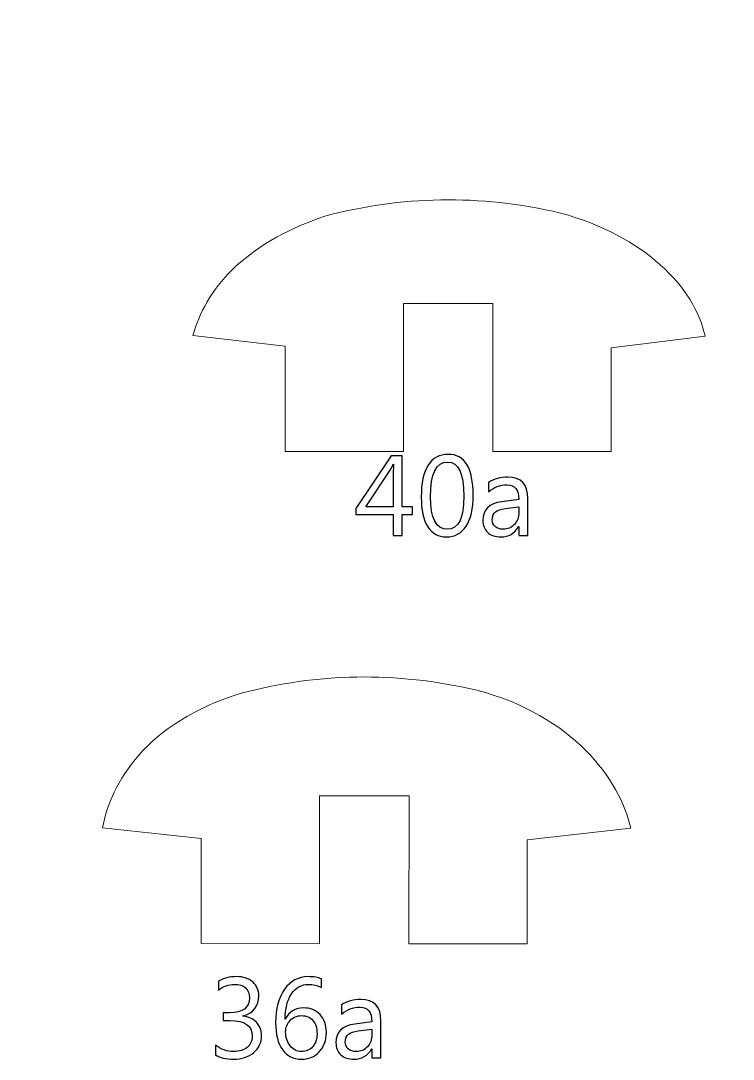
# Model space of a CAD drawing. Header units: centimetres. Extents: x -196 to 200, y -267 to 229.
# Drawn here: x -140.63 to -113.95, y -170.65 to -131.79 of the extents above; entities that cross this region are included whole.
import ezdxf

# ---------------------------------------------------------------- set-up
doc = ezdxf.new("R2010")
doc.units = ezdxf.units.CM
doc.header["$MEASUREMENT"] = 0
doc.layers.add('Camada 1', color=7, linetype='Continuous')
doc.layers.add('Camada 2', color=20, linetype='Continuous')

msp = doc.modelspace()

# ---------------------------------------------------------------- linework, layer by layer
at = {"layer": 'Camada 1', "lineweight": 9}
for points, knots in [([(-68.218, -114.753), (-68.036, -115.629), (-67.776, -116.21), (-67.311, -117.362), (-67.311, -117.362), (-66.279, -120.373), (-65.689, -122.109), (-68.885, -123.287), (-68.885, -123.287), (-70.527, -123.765), (-71.909, -124.285), (-73.077, -124.842), (-73.077, -124.842), (-78.912, -127.253), (-79.191, -135.944), (-76.955, -141.787), (-76.955, -141.787), (-75.349, -144.401), (-77.637, -147.556), (-79.822, -146.824), (-79.822, -146.824), (-79.822, -146.824), (-101.683, -139.597), (-101.683, -139.597), (-101.683, -139.597), (-101.054, -137.227), (-100.411, -134.932), (-99.566, -132.563), (-99.566, -132.563), (-99.566, -132.563), (-94.082, -134.805), (-94.082, -134.805), (-94.082, -134.805), (-94.082, -134.805), (-92.998, -131.716), (-92.998, -131.716), (-92.998, -131.716), (-92.998, -131.716), (-98.457, -129.359), (-98.457, -129.359), (-98.457, -129.359), (-97.271, -126.793), (-96.255, -124.352), (-94.942, -121.914), (-94.942, -121.914), (-94.942, -121.914), (-89.301, -125.028), (-89.301, -125.028), (-89.301, -125.028), (-89.301, -125.028), (-87.612, -122.23), (-87.612, -122.23), (-87.612, -122.23), (-87.612, -122.23), (-93.217, -118.999), (-93.217, -118.999), (-93.217, -118.999), (-91.931, -116.824), (-90.713, -114.97), (-89.356, -112.996), (-89.356, -112.996), (-89.356, -112.996), (-84.156, -116.428), (-84.156, -116.428), (-84.156, -116.428), (-84.156, -116.428), (-82.379, -113.729), (-82.379, -113.729), (-82.379, -113.729), (-82.379, -113.729), (-87.262, -110.417), (-87.262, -110.417), (-87.262, -110.417), (-85.811, -108.4), (-84.464, -106.243), (-83.128, -104.18), (-83.128, -104.18), (-83.128, -104.18), (-77.798, -107.449), (-77.798, -107.449), (-77.798, -107.449), (-77.798, -107.449), (-76.354, -104.612), (-76.354, -104.612), (-76.354, -104.612), (-76.354, -104.612), (-81.619, -101.161), (-81.619, -101.161), (-81.619, -101.161), (-76.541, -91.17), (-83.467, -83.579), (-91.142, -81.951), (-91.142, -81.951), (-107.536, -78.655), (-121.635, -80.137), (-136.722, -88.326), (-136.722, -88.326), (-146.967, -93.622), (-157.072, -99.95), (-167.096, -106.317), (-167.096, -106.317), (-173.242, -109.643), (-177.478, -112.906), (-184.502, -115.303), (-184.502, -115.303), (-186.684, -115.974), (-187.922, -116.372), (-188.742, -115.941), (-188.742, -115.941), (-192.008, -110.664), (-193.985, -102.874), (-193.571, -85.354), (-193.571, -85.354), (-192.463, -70.27), (-191.343, -62.838), (-188.007, -57.592), (-188.007, -57.592), (-182.757, -54.636), (-165.633, -55.177), (-142.88, -57.427), (-142.88, -57.427), (-126.995, -58.604), (-110.38, -61.655), (-92.843, -61.369), (-92.843, -61.369), (-84.929, -61.114), (-78.916, -50.892), (-71.183, -39.21), (-71.183, -39.21), (-66.989, -39.899), (-63.565, -39.221), (-61.319, -37.307), (-61.319, -37.307), (-59.147, -35.186), (-57.929, -32.677), (-57.973, -29.711), (-57.973, -29.711), (-57.982, -28.864), (-57.39, -28.553), (-56.451, -28.894), (-56.451, -28.894), (-45.086, -31.225), (-34.307, -32.543), (-24.386, -32.468), (-24.386, -32.468), (-24.386, -32.468), (-17.844, -32.586), (-17.844, -32.586), (-17.844, -32.586), (-8.816, -32.755), (-3.266, -34.442), (-1.827, -40.057), (-1.827, -40.057), (-1.493, -41.691), (-1.567, -52.715), (-1.551, -54.837), (-1.551, -54.837), (-1.551, -54.837), (-1.587, -77.043), (-1.587, -77.043), (-1.587, -77.043), (-1.587, -77.043), (-22.206, -77.071), (-22.206, -77.071), (-22.206, -77.071), (-22.206, -77.071), (-22.174, -80.351), (-22.174, -80.351), (-22.174, -80.351), (-22.174, -80.351), (-1.583, -80.408), (-1.583, -80.408), (-1.583, -80.408), (-1.583, -80.408), (-1.678, -108.049), (-1.678, -108.049), (-1.678, -108.049), (-1.678, -108.049), (-7.623, -108.645), (-7.623, -108.645), (-7.623, -108.645), (-7.623, -108.645), (-10.514, -92.445), (-10.514, -92.445), (-10.514, -92.445), (-10.514, -92.445), (-28.963, -95.169), (-28.963, -95.169), (-28.963, -95.169), (-28.963, -95.169), (-25.928, -110.779), (-25.928, -110.779), (-25.928, -110.779), (-25.928, -110.779), (-35.628, -111.776), (-35.628, -111.776), (-35.628, -111.776), (-35.673, -107.906), (-36.121, -104.223), (-37.086, -100.814), (-37.086, -100.814), (-38.388, -96.307), (-39.989, -92.907), (-42.373, -92.133), (-42.373, -92.133), (-42.373, -92.133), (-61.828, -92.136), (-61.828, -92.136), (-61.828, -92.136), (-63.215, -92.208), (-63.837, -94.43), (-63.379, -97.899), (-63.379, -97.899), (-63.013, -101.657), (-60.397, -104.764), (-58.992, -108.702), (-58.992, -108.702), (-58.062, -111.309), (-58.297, -111.812), (-60.359, -111.799), (-60.359, -111.799), (-60.359, -111.799), (-66.792, -111.768), (-66.792, -111.768), (-66.792, -111.768), (-67.654, -112.042), (-68.446, -113.159), (-68.218, -114.753)], [0, 0, 0, 0, 0.017241, 0.017241, 0.017241, 0.017241, 0.034483, 0.034483, 0.034483, 0.034483, 0.051724, 0.051724, 0.051724, 0.051724, 0.068966, 0.068966, 0.068966, 0.068966, 0.086207, 0.086207, 0.086207, 0.086207, 0.103448, 0.103448, 0.103448, 0.103448, 0.12069, 0.12069, 0.12069, 0.12069, 0.137931, 0.137931, 0.137931, 0.137931, 0.155172, 0.155172, 0.155172, 0.155172, 0.172414, 0.172414, 0.172414, 0.172414, 0.189655, 0.189655, 0.189655, 0.189655, 0.206897, 0.206897, 0.206897, 0.206897, 0.224138, 0.224138, 0.224138, 0.224138, 0.241379, 0.241379, 0.241379, 0.241379, 0.258621, 0.258621, 0.258621, 0.258621, 0.275862, 0.275862, 0.275862, 0.275862, 0.293103, 0.293103, 0.293103, 0.293103, 0.310345, 0.310345, 0.310345, 0.310345, 0.327586, 0.327586, 0.327586, 0.327586, 0.344828, 0.344828, 0.344828, 0.344828, 0.362069, 0.362069, 0.362069, 0.362069, 0.37931, 0.37931, 0.37931, 0.37931, 0.396552, 0.396552, 0.396552, 0.396552, 0.413793, 0.413793, 0.413793, 0.413793, 0.431034, 0.431034, 0.431034, 0.431034, 0.448276, 0.448276, 0.448276, 0.448276, 0.465517, 0.465517, 0.465517, 0.465517, 0.482759, 0.482759, 0.482759, 0.482759, 0.5, 0.5, 0.5, 0.5, 0.517241, 0.517241, 0.517241, 0.517241, 0.534483, 0.534483, 0.534483, 0.534483, 0.551724, 0.551724, 0.551724, 0.551724, 0.568966, 0.568966, 0.568966, 0.568966, 0.586207, 0.586207, 0.586207, 0.586207, 0.603448, 0.603448, 0.603448, 0.603448, 0.62069, 0.62069, 0.62069, 0.62069, 0.637931, 0.637931, 0.637931, 0.637931, 0.655172, 0.655172, 0.655172, 0.655172, 0.672414, 0.672414, 0.672414, 0.672414, 0.689655, 0.689655, 0.689655, 0.689655, 0.706897, 0.706897, 0.706897, 0.706897, 0.724138, 0.724138, 0.724138, 0.724138, 0.741379, 0.741379, 0.741379, 0.741379, 0.758621, 0.758621, 0.758621, 0.758621, 0.775862, 0.775862, 0.775862, 0.775862, 0.793103, 0.793103, 0.793103, 0.793103, 0.810345, 0.810345, 0.810345, 0.810345, 0.827586, 0.827586, 0.827586, 0.827586, 0.844828, 0.844828, 0.844828, 0.844828, 0.862069, 0.862069, 0.862069, 0.862069, 0.87931, 0.87931, 0.87931, 0.87931, 0.896552, 0.896552, 0.896552, 0.896552, 0.913793, 0.913793, 0.913793, 0.913793, 0.931034, 0.931034, 0.931034, 0.931034, 0.948276, 0.948276, 0.948276, 0.948276, 0.965517, 0.965517, 0.965517, 0.965517, 1, 1, 1, 1]), ([(-126.3, -142.374), (-126.3, -142.374), (-122.948, -142.374), (-122.948, -142.374), (-122.948, -142.374), (-122.948, -142.374), (-122.951, -147.912), (-122.951, -147.912), (-122.951, -147.912), (-122.951, -147.912), (-118.528, -147.911), (-118.528, -147.911), (-118.528, -147.911), (-118.528, -147.911), (-118.525, -144.026), (-118.525, -144.026), (-118.525, -144.026), (-118.525, -144.026), (-115.004, -143.587), (-115.004, -143.587), (-115.004, -143.587), (-115.414, -141.746), (-117.266, -139.852), (-120.415, -138.985), (-120.415, -138.985), (-123.474, -138.271), (-126.391, -138.349), (-129.238, -139.099), (-129.238, -139.099), (-132.373, -140.177), (-133.71, -141.885), (-134.183, -143.572), (-134.183, -143.572), (-134.183, -143.572), (-130.731, -143.966), (-130.731, -143.966), (-130.731, -143.966), (-130.731, -143.966), (-130.73, -147.905), (-130.73, -147.905), (-130.73, -147.905), (-130.73, -147.905), (-126.299, -147.912), (-126.299, -147.912), (-126.299, -147.912), (-126.299, -147.912), (-126.3, -142.374), (-126.3, -142.374)], [0, 0, 0, 0, 0.076923, 0.076923, 0.076923, 0.076923, 0.153846, 0.153846, 0.153846, 0.153846, 0.230769, 0.230769, 0.230769, 0.230769, 0.307692, 0.307692, 0.307692, 0.307692, 0.384615, 0.384615, 0.384615, 0.384615, 0.461538, 0.461538, 0.461538, 0.461538, 0.538462, 0.538462, 0.538462, 0.538462, 0.615385, 0.615385, 0.615385, 0.615385, 0.692308, 0.692308, 0.692308, 0.692308, 0.769231, 0.769231, 0.769231, 0.769231, 0.846154, 0.846154, 0.846154, 0.846154, 1, 1, 1, 1]), ([(-129.442, -160.791), (-129.442, -160.791), (-126.09, -160.791), (-126.09, -160.791), (-126.09, -160.791), (-126.09, -160.791), (-126.092, -166.33), (-126.092, -166.33), (-126.092, -166.33), (-126.092, -166.33), (-121.67, -166.328), (-121.67, -166.328), (-121.67, -166.328), (-121.67, -166.328), (-121.667, -162.443), (-121.667, -162.443), (-121.667, -162.443), (-121.667, -162.443), (-117.787, -162.004), (-117.787, -162.004), (-117.787, -162.004), (-118.197, -160.163), (-119.973, -157.78), (-123.557, -156.838), (-123.557, -156.838), (-126.616, -156.123), (-129.533, -156.202), (-132.38, -156.952), (-132.38, -156.952), (-135.949, -158.048), (-137.263, -160.321), (-137.567, -161.989), (-137.567, -161.989), (-137.567, -161.989), (-133.873, -162.384), (-133.873, -162.384), (-133.873, -162.384), (-133.873, -162.384), (-133.872, -166.322), (-133.872, -166.322), (-133.872, -166.322), (-133.872, -166.322), (-129.441, -166.329), (-129.441, -166.329), (-129.441, -166.329), (-129.441, -166.329), (-129.442, -160.791), (-129.442, -160.791)], [0, 0, 0, 0, 0.076923, 0.076923, 0.076923, 0.076923, 0.153846, 0.153846, 0.153846, 0.153846, 0.230769, 0.230769, 0.230769, 0.230769, 0.307692, 0.307692, 0.307692, 0.307692, 0.384615, 0.384615, 0.384615, 0.384615, 0.461538, 0.461538, 0.461538, 0.461538, 0.538462, 0.538462, 0.538462, 0.538462, 0.615385, 0.615385, 0.615385, 0.615385, 0.692308, 0.692308, 0.692308, 0.692308, 0.769231, 0.769231, 0.769231, 0.769231, 0.846154, 0.846154, 0.846154, 0.846154, 1, 1, 1, 1])]:
    msp.add_open_spline(points, degree=3, knots=knots, dxfattribs=at)
at = {"layer": 'Camada 2'}
for points, knots in [([(-124.693, -151.104), (-124.988, -151.104), (-125.22, -150.977), (-125.385, -150.723), (-125.385, -150.723), (-125.551, -150.468), (-125.634, -150.1), (-125.634, -149.62), (-125.634, -149.62), (-125.634, -149.091), (-125.548, -148.692), (-125.375, -148.421), (-125.375, -148.421), (-125.202, -148.15), (-124.952, -148.014), (-124.626, -148.014), (-124.626, -148.014), (-124.001, -148.014), (-123.688, -148.525), (-123.688, -149.546), (-123.688, -149.546), (-123.688, -150.053), (-123.777, -150.438), (-123.953, -150.705), (-123.953, -150.705), (-124.129, -150.971), (-124.376, -151.104), (-124.693, -151.104)], [0, 0, 0, 0, 0.125, 0.125, 0.125, 0.125, 0.25, 0.25, 0.25, 0.25, 0.375, 0.375, 0.375, 0.375, 0.5, 0.5, 0.5, 0.5, 0.625, 0.625, 0.625, 0.625, 0.75, 0.75, 0.75, 0.75, 1, 1, 1, 1]), ([(-125.959, -150.259), (-125.959, -150.259), (-126.343, -150.259), (-126.343, -150.259), (-126.343, -150.259), (-126.343, -150.259), (-126.343, -151.053), (-126.343, -151.053), (-126.343, -151.053), (-126.343, -151.053), (-126.68, -151.053), (-126.68, -151.053), (-126.68, -151.053), (-126.68, -151.053), (-126.68, -150.259), (-126.68, -150.259), (-126.68, -150.259), (-126.68, -150.259), (-128.084, -150.259), (-128.084, -150.259), (-128.084, -150.259), (-128.084, -150.259), (-128.084, -150.036), (-128.084, -150.036), (-128.084, -150.036), (-128.084, -150.036), (-126.755, -148.065), (-126.755, -148.065), (-126.755, -148.065), (-126.755, -148.065), (-126.343, -148.065), (-126.343, -148.065), (-126.343, -148.065), (-126.343, -148.065), (-126.343, -149.982), (-126.343, -149.982), (-126.343, -149.982), (-126.343, -149.982), (-125.959, -149.982), (-125.959, -149.982), (-125.959, -149.982), (-125.959, -149.982), (-125.959, -150.259), (-125.959, -150.259)], [0, 0, 0, 0, 0.083333, 0.083333, 0.083333, 0.083333, 0.166667, 0.166667, 0.166667, 0.166667, 0.25, 0.25, 0.25, 0.25, 0.333333, 0.333333, 0.333333, 0.333333, 0.416667, 0.416667, 0.416667, 0.416667, 0.5, 0.5, 0.5, 0.5, 0.583333, 0.583333, 0.583333, 0.583333, 0.666667, 0.666667, 0.666667, 0.666667, 0.75, 0.75, 0.75, 0.75, 0.833333, 0.833333, 0.833333, 0.833333, 1, 1, 1, 1]), ([(-126.68, -149.982), (-126.68, -149.982), (-126.68, -148.691), (-126.68, -148.691), (-126.68, -148.691), (-126.68, -148.599), (-126.677, -148.496), (-126.671, -148.382), (-126.671, -148.382), (-126.671, -148.382), (-126.68, -148.382), (-126.68, -148.382), (-126.68, -148.382), (-126.699, -148.432), (-126.738, -148.508), (-126.795, -148.611), (-126.795, -148.611), (-126.795, -148.611), (-127.714, -149.982), (-127.714, -149.982), (-127.714, -149.982), (-127.714, -149.982), (-126.68, -149.982), (-126.68, -149.982)], [0, 0, 0, 0, 0.142857, 0.142857, 0.142857, 0.142857, 0.285714, 0.285714, 0.285714, 0.285714, 0.428571, 0.428571, 0.428571, 0.428571, 0.571429, 0.571429, 0.571429, 0.571429, 0.714286, 0.714286, 0.714286, 0.714286, 1, 1, 1, 1]), ([(-124.645, -148.304), (-125.071, -148.304), (-125.284, -148.737), (-125.284, -149.604), (-125.284, -149.604), (-125.284, -150.413), (-125.075, -150.818), (-124.657, -150.818), (-124.657, -150.818), (-124.244, -150.818), (-124.038, -150.406), (-124.038, -149.583), (-124.038, -149.583), (-124.038, -148.73), (-124.24, -148.304), (-124.645, -148.304)], [0, 0, 0, 0, 0.2, 0.2, 0.2, 0.2, 0.4, 0.4, 0.4, 0.4, 0.6, 0.6, 0.6, 0.6, 1, 1, 1, 1]), ([(-121.64, -151.053), (-121.64, -151.053), (-121.981, -151.053), (-121.981, -151.053), (-121.981, -151.053), (-121.981, -151.053), (-121.981, -150.719), (-121.981, -150.719), (-121.981, -150.719), (-121.981, -150.719), (-121.99, -150.719), (-121.99, -150.719), (-121.99, -150.719), (-122.138, -150.976), (-122.357, -151.104), (-122.646, -151.104), (-122.646, -151.104), (-122.859, -151.104), (-123.025, -151.048), (-123.146, -150.935), (-123.146, -150.935), (-123.266, -150.822), (-123.325, -150.673), (-123.325, -150.487), (-123.325, -150.487), (-123.325, -150.087), (-123.091, -149.855), (-122.621, -149.789), (-122.621, -149.789), (-122.621, -149.789), (-121.981, -149.7), (-121.981, -149.7), (-121.981, -149.7), (-121.981, -149.336), (-122.128, -149.154), (-122.421, -149.154), (-122.421, -149.154), (-122.678, -149.154), (-122.909, -149.242), (-123.116, -149.418), (-123.116, -149.418), (-123.116, -149.418), (-123.116, -149.068), (-123.116, -149.068), (-123.116, -149.068), (-122.907, -148.934), (-122.665, -148.868), (-122.392, -148.868), (-122.392, -148.868), (-121.89, -148.868), (-121.64, -149.133), (-121.64, -149.664), (-121.64, -149.664), (-121.64, -149.664), (-121.64, -151.053), (-121.64, -151.053)], [0, 0, 0, 0, 0.066667, 0.066667, 0.066667, 0.066667, 0.133333, 0.133333, 0.133333, 0.133333, 0.2, 0.2, 0.2, 0.2, 0.266667, 0.266667, 0.266667, 0.266667, 0.333333, 0.333333, 0.333333, 0.333333, 0.4, 0.4, 0.4, 0.4, 0.466667, 0.466667, 0.466667, 0.466667, 0.533333, 0.533333, 0.533333, 0.533333, 0.6, 0.6, 0.6, 0.6, 0.666667, 0.666667, 0.666667, 0.666667, 0.733333, 0.733333, 0.733333, 0.733333, 0.8, 0.8, 0.8, 0.8, 0.866667, 0.866667, 0.866667, 0.866667, 1, 1, 1, 1]), ([(-121.981, -149.973), (-121.981, -149.973), (-122.496, -150.044), (-122.496, -150.044), (-122.496, -150.044), (-122.655, -150.066), (-122.774, -150.106), (-122.855, -150.162), (-122.855, -150.162), (-122.935, -150.219), (-122.976, -150.319), (-122.976, -150.462), (-122.976, -150.462), (-122.976, -150.567), (-122.939, -150.652), (-122.864, -150.718), (-122.864, -150.718), (-122.79, -150.785), (-122.69, -150.818), (-122.567, -150.818), (-122.567, -150.818), (-122.397, -150.818), (-122.257, -150.758), (-122.147, -150.64), (-122.147, -150.64), (-122.037, -150.52), (-121.981, -150.369), (-121.981, -150.186), (-121.981, -150.186), (-121.981, -150.186), (-121.981, -149.973), (-121.981, -149.973)], [0, 0, 0, 0, 0.111111, 0.111111, 0.111111, 0.111111, 0.222222, 0.222222, 0.222222, 0.222222, 0.333333, 0.333333, 0.333333, 0.333333, 0.444444, 0.444444, 0.444444, 0.444444, 0.555556, 0.555556, 0.555556, 0.555556, 0.666667, 0.666667, 0.666667, 0.666667, 0.777778, 0.777778, 0.777778, 0.777778, 1, 1, 1, 1]), ([(-133.343, -170.484), (-133.343, -170.484), (-133.343, -170.117), (-133.343, -170.117), (-133.343, -170.117), (-133.139, -170.279), (-132.908, -170.36), (-132.651, -170.36), (-132.651, -170.36), (-132.442, -170.36), (-132.275, -170.308), (-132.151, -170.204), (-132.151, -170.204), (-132.026, -170.099), (-131.964, -169.958), (-131.964, -169.782), (-131.964, -169.782), (-131.964, -169.391), (-132.242, -169.195), (-132.796, -169.195), (-132.796, -169.195), (-132.796, -169.195), (-133.044, -169.195), (-133.044, -169.195), (-133.044, -169.195), (-133.044, -169.195), (-133.044, -168.905), (-133.044, -168.905), (-133.044, -168.905), (-133.044, -168.905), (-132.808, -168.905), (-132.808, -168.905), (-132.808, -168.905), (-132.314, -168.905), (-132.067, -168.721), (-132.067, -168.355), (-132.067, -168.355), (-132.067, -168.016), (-132.255, -167.846), (-132.632, -167.846), (-132.632, -167.846), (-132.843, -167.846), (-133.041, -167.917), (-133.228, -168.06), (-133.228, -168.06), (-133.228, -168.06), (-133.228, -167.727), (-133.228, -167.727), (-133.228, -167.727), (-133.036, -167.613), (-132.809, -167.556), (-132.548, -167.556), (-132.548, -167.556), (-132.296, -167.556), (-132.095, -167.623), (-131.943, -167.756), (-131.943, -167.756), (-131.792, -167.89), (-131.717, -168.061), (-131.717, -168.269), (-131.717, -168.269), (-131.717, -168.662), (-131.917, -168.916), (-132.317, -169.028), (-132.317, -169.028), (-132.317, -169.028), (-132.317, -169.036), (-132.317, -169.036), (-132.317, -169.036), (-132.103, -169.057), (-131.932, -169.132), (-131.805, -169.263), (-131.805, -169.263), (-131.678, -169.393), (-131.614, -169.555), (-131.614, -169.749), (-131.614, -169.749), (-131.614, -170.018), (-131.711, -170.234), (-131.903, -170.399), (-131.903, -170.399), (-132.096, -170.564), (-132.35, -170.646), (-132.665, -170.646), (-132.665, -170.646), (-132.949, -170.646), (-133.175, -170.592), (-133.343, -170.484)], [0, 0, 0, 0, 0.043478, 0.043478, 0.043478, 0.043478, 0.086957, 0.086957, 0.086957, 0.086957, 0.130435, 0.130435, 0.130435, 0.130435, 0.173913, 0.173913, 0.173913, 0.173913, 0.217391, 0.217391, 0.217391, 0.217391, 0.26087, 0.26087, 0.26087, 0.26087, 0.304348, 0.304348, 0.304348, 0.304348, 0.347826, 0.347826, 0.347826, 0.347826, 0.391304, 0.391304, 0.391304, 0.391304, 0.434783, 0.434783, 0.434783, 0.434783, 0.478261, 0.478261, 0.478261, 0.478261, 0.521739, 0.521739, 0.521739, 0.521739, 0.565217, 0.565217, 0.565217, 0.565217, 0.608696, 0.608696, 0.608696, 0.608696, 0.652174, 0.652174, 0.652174, 0.652174, 0.695652, 0.695652, 0.695652, 0.695652, 0.73913, 0.73913, 0.73913, 0.73913, 0.782609, 0.782609, 0.782609, 0.782609, 0.826087, 0.826087, 0.826087, 0.826087, 0.869565, 0.869565, 0.869565, 0.869565, 0.913043, 0.913043, 0.913043, 0.913043, 1, 1, 1, 1]), ([(-129.37, -167.642), (-129.37, -167.642), (-129.37, -167.965), (-129.37, -167.965), (-129.37, -167.965), (-129.524, -167.886), (-129.686, -167.846), (-129.857, -167.846), (-129.857, -167.846), (-130.122, -167.846), (-130.333, -167.964), (-130.493, -168.201), (-130.493, -168.201), (-130.651, -168.437), (-130.731, -168.753), (-130.731, -169.15), (-130.731, -169.15), (-130.731, -169.15), (-130.723, -169.15), (-130.723, -169.15), (-130.723, -169.15), (-130.584, -168.867), (-130.356, -168.726), (-130.04, -168.726), (-130.04, -168.726), (-129.779, -168.726), (-129.572, -168.809), (-129.417, -168.977), (-129.417, -168.977), (-129.263, -169.144), (-129.186, -169.369), (-129.186, -169.65), (-129.186, -169.65), (-129.186, -169.943), (-129.274, -170.182), (-129.451, -170.368), (-129.451, -170.368), (-129.627, -170.554), (-129.851, -170.646), (-130.123, -170.646), (-130.123, -170.646), (-130.423, -170.646), (-130.659, -170.527), (-130.829, -170.288), (-130.829, -170.288), (-131, -170.049), (-131.085, -169.713), (-131.085, -169.28), (-131.085, -169.28), (-131.085, -168.756), (-130.974, -168.338), (-130.75, -168.026), (-130.75, -168.026), (-130.527, -167.713), (-130.232, -167.556), (-129.865, -167.556), (-129.865, -167.556), (-129.657, -167.556), (-129.492, -167.585), (-129.37, -167.642)], [0, 0, 0, 0, 0.0625, 0.0625, 0.0625, 0.0625, 0.125, 0.125, 0.125, 0.125, 0.1875, 0.1875, 0.1875, 0.1875, 0.25, 0.25, 0.25, 0.25, 0.3125, 0.3125, 0.3125, 0.3125, 0.375, 0.375, 0.375, 0.375, 0.4375, 0.4375, 0.4375, 0.4375, 0.5, 0.5, 0.5, 0.5, 0.5625, 0.5625, 0.5625, 0.5625, 0.625, 0.625, 0.625, 0.625, 0.6875, 0.6875, 0.6875, 0.6875, 0.75, 0.75, 0.75, 0.75, 0.8125, 0.8125, 0.8125, 0.8125, 0.875, 0.875, 0.875, 0.875, 1, 1, 1, 1]), ([(-127.142, -170.595), (-127.142, -170.595), (-127.483, -170.595), (-127.483, -170.595), (-127.483, -170.595), (-127.483, -170.595), (-127.483, -170.261), (-127.483, -170.261), (-127.483, -170.261), (-127.483, -170.261), (-127.492, -170.261), (-127.492, -170.261), (-127.492, -170.261), (-127.64, -170.518), (-127.859, -170.646), (-128.148, -170.646), (-128.148, -170.646), (-128.361, -170.646), (-128.527, -170.59), (-128.648, -170.477), (-128.648, -170.477), (-128.768, -170.364), (-128.828, -170.215), (-128.828, -170.029), (-128.828, -170.029), (-128.828, -169.63), (-128.593, -169.397), (-128.123, -169.332), (-128.123, -169.332), (-128.123, -169.332), (-127.483, -169.242), (-127.483, -169.242), (-127.483, -169.242), (-127.483, -168.878), (-127.63, -168.696), (-127.923, -168.696), (-127.923, -168.696), (-128.18, -168.696), (-128.412, -168.784), (-128.619, -168.96), (-128.619, -168.96), (-128.619, -168.96), (-128.619, -168.61), (-128.619, -168.61), (-128.619, -168.61), (-128.409, -168.477), (-128.168, -168.41), (-127.894, -168.41), (-127.894, -168.41), (-127.392, -168.41), (-127.142, -168.675), (-127.142, -169.206), (-127.142, -169.206), (-127.142, -169.206), (-127.142, -170.595), (-127.142, -170.595)], [0, 0, 0, 0, 0.066667, 0.066667, 0.066667, 0.066667, 0.133333, 0.133333, 0.133333, 0.133333, 0.2, 0.2, 0.2, 0.2, 0.266667, 0.266667, 0.266667, 0.266667, 0.333333, 0.333333, 0.333333, 0.333333, 0.4, 0.4, 0.4, 0.4, 0.466667, 0.466667, 0.466667, 0.466667, 0.533333, 0.533333, 0.533333, 0.533333, 0.6, 0.6, 0.6, 0.6, 0.666667, 0.666667, 0.666667, 0.666667, 0.733333, 0.733333, 0.733333, 0.733333, 0.8, 0.8, 0.8, 0.8, 0.866667, 0.866667, 0.866667, 0.866667, 1, 1, 1, 1]), ([(-130.116, -169.016), (-130.292, -169.016), (-130.435, -169.076), (-130.545, -169.195), (-130.545, -169.195), (-130.655, -169.315), (-130.71, -169.456), (-130.71, -169.619), (-130.71, -169.619), (-130.71, -169.824), (-130.655, -169.998), (-130.546, -170.143), (-130.546, -170.143), (-130.437, -170.288), (-130.292, -170.36), (-130.112, -170.36), (-130.112, -170.36), (-129.939, -170.36), (-129.8, -170.297), (-129.695, -170.171), (-129.695, -170.171), (-129.589, -170.045), (-129.536, -169.886), (-129.536, -169.692), (-129.536, -169.692), (-129.536, -169.48), (-129.587, -169.315), (-129.688, -169.195), (-129.688, -169.195), (-129.79, -169.076), (-129.932, -169.016), (-130.116, -169.016)], [0, 0, 0, 0, 0.111111, 0.111111, 0.111111, 0.111111, 0.222222, 0.222222, 0.222222, 0.222222, 0.333333, 0.333333, 0.333333, 0.333333, 0.444444, 0.444444, 0.444444, 0.444444, 0.555556, 0.555556, 0.555556, 0.555556, 0.666667, 0.666667, 0.666667, 0.666667, 0.777778, 0.777778, 0.777778, 0.777778, 1, 1, 1, 1]), ([(-127.483, -169.515), (-127.483, -169.515), (-127.998, -169.586), (-127.998, -169.586), (-127.998, -169.586), (-128.157, -169.608), (-128.276, -169.648), (-128.357, -169.704), (-128.357, -169.704), (-128.437, -169.761), (-128.478, -169.861), (-128.478, -170.005), (-128.478, -170.005), (-128.478, -170.109), (-128.441, -170.194), (-128.366, -170.261), (-128.366, -170.261), (-128.292, -170.327), (-128.192, -170.36), (-128.069, -170.36), (-128.069, -170.36), (-127.899, -170.36), (-127.759, -170.3), (-127.649, -170.182), (-127.649, -170.182), (-127.539, -170.062), (-127.483, -169.911), (-127.483, -169.728), (-127.483, -169.728), (-127.483, -169.728), (-127.483, -169.515), (-127.483, -169.515)], [0, 0, 0, 0, 0.111111, 0.111111, 0.111111, 0.111111, 0.222222, 0.222222, 0.222222, 0.222222, 0.333333, 0.333333, 0.333333, 0.333333, 0.444444, 0.444444, 0.444444, 0.444444, 0.555556, 0.555556, 0.555556, 0.555556, 0.666667, 0.666667, 0.666667, 0.666667, 0.777778, 0.777778, 0.777778, 0.777778, 1, 1, 1, 1])]:
    msp.add_open_spline(points, degree=3, knots=knots, dxfattribs=at)
at = {"layer": 'Camada 2', "lineweight": 9}
for points, knots in [([(-124.693, -151.104), (-124.988, -151.104), (-125.22, -150.977), (-125.385, -150.723), (-125.385, -150.723), (-125.551, -150.468), (-125.634, -150.1), (-125.634, -149.62), (-125.634, -149.62), (-125.634, -149.091), (-125.548, -148.692), (-125.375, -148.421), (-125.375, -148.421), (-125.202, -148.15), (-124.952, -148.014), (-124.626, -148.014), (-124.626, -148.014), (-124.001, -148.014), (-123.688, -148.525), (-123.688, -149.546), (-123.688, -149.546), (-123.688, -150.053), (-123.777, -150.438), (-123.953, -150.705), (-123.953, -150.705), (-124.129, -150.971), (-124.376, -151.104), (-124.693, -151.104)], [0, 0, 0, 0, 0.125, 0.125, 0.125, 0.125, 0.25, 0.25, 0.25, 0.25, 0.375, 0.375, 0.375, 0.375, 0.5, 0.5, 0.5, 0.5, 0.625, 0.625, 0.625, 0.625, 0.75, 0.75, 0.75, 0.75, 1, 1, 1, 1]), ([(-125.959, -150.259), (-125.959, -150.259), (-126.343, -150.259), (-126.343, -150.259), (-126.343, -150.259), (-126.343, -150.259), (-126.343, -151.053), (-126.343, -151.053), (-126.343, -151.053), (-126.343, -151.053), (-126.68, -151.053), (-126.68, -151.053), (-126.68, -151.053), (-126.68, -151.053), (-126.68, -150.259), (-126.68, -150.259), (-126.68, -150.259), (-126.68, -150.259), (-128.084, -150.259), (-128.084, -150.259), (-128.084, -150.259), (-128.084, -150.259), (-128.084, -150.036), (-128.084, -150.036), (-128.084, -150.036), (-128.084, -150.036), (-126.755, -148.065), (-126.755, -148.065), (-126.755, -148.065), (-126.755, -148.065), (-126.343, -148.065), (-126.343, -148.065), (-126.343, -148.065), (-126.343, -148.065), (-126.343, -149.982), (-126.343, -149.982), (-126.343, -149.982), (-126.343, -149.982), (-125.959, -149.982), (-125.959, -149.982), (-125.959, -149.982), (-125.959, -149.982), (-125.959, -150.259), (-125.959, -150.259)], [0, 0, 0, 0, 0.083333, 0.083333, 0.083333, 0.083333, 0.166667, 0.166667, 0.166667, 0.166667, 0.25, 0.25, 0.25, 0.25, 0.333333, 0.333333, 0.333333, 0.333333, 0.416667, 0.416667, 0.416667, 0.416667, 0.5, 0.5, 0.5, 0.5, 0.583333, 0.583333, 0.583333, 0.583333, 0.666667, 0.666667, 0.666667, 0.666667, 0.75, 0.75, 0.75, 0.75, 0.833333, 0.833333, 0.833333, 0.833333, 1, 1, 1, 1]), ([(-126.68, -149.982), (-126.68, -149.982), (-126.68, -148.691), (-126.68, -148.691), (-126.68, -148.691), (-126.68, -148.599), (-126.677, -148.496), (-126.671, -148.382), (-126.671, -148.382), (-126.671, -148.382), (-126.68, -148.382), (-126.68, -148.382), (-126.68, -148.382), (-126.699, -148.432), (-126.738, -148.508), (-126.795, -148.611), (-126.795, -148.611), (-126.795, -148.611), (-127.714, -149.982), (-127.714, -149.982), (-127.714, -149.982), (-127.714, -149.982), (-126.68, -149.982), (-126.68, -149.982)], [0, 0, 0, 0, 0.142857, 0.142857, 0.142857, 0.142857, 0.285714, 0.285714, 0.285714, 0.285714, 0.428571, 0.428571, 0.428571, 0.428571, 0.571429, 0.571429, 0.571429, 0.571429, 0.714286, 0.714286, 0.714286, 0.714286, 1, 1, 1, 1]), ([(-124.645, -148.304), (-125.071, -148.304), (-125.284, -148.737), (-125.284, -149.604), (-125.284, -149.604), (-125.284, -150.413), (-125.075, -150.818), (-124.657, -150.818), (-124.657, -150.818), (-124.244, -150.818), (-124.038, -150.406), (-124.038, -149.583), (-124.038, -149.583), (-124.038, -148.73), (-124.24, -148.304), (-124.645, -148.304)], [0, 0, 0, 0, 0.2, 0.2, 0.2, 0.2, 0.4, 0.4, 0.4, 0.4, 0.6, 0.6, 0.6, 0.6, 1, 1, 1, 1]), ([(-121.64, -151.053), (-121.64, -151.053), (-121.981, -151.053), (-121.981, -151.053), (-121.981, -151.053), (-121.981, -151.053), (-121.981, -150.719), (-121.981, -150.719), (-121.981, -150.719), (-121.981, -150.719), (-121.99, -150.719), (-121.99, -150.719), (-121.99, -150.719), (-122.138, -150.976), (-122.357, -151.104), (-122.646, -151.104), (-122.646, -151.104), (-122.859, -151.104), (-123.025, -151.048), (-123.146, -150.935), (-123.146, -150.935), (-123.266, -150.822), (-123.325, -150.673), (-123.325, -150.487), (-123.325, -150.487), (-123.325, -150.087), (-123.091, -149.855), (-122.621, -149.789), (-122.621, -149.789), (-122.621, -149.789), (-121.981, -149.7), (-121.981, -149.7), (-121.981, -149.7), (-121.981, -149.336), (-122.128, -149.154), (-122.421, -149.154), (-122.421, -149.154), (-122.678, -149.154), (-122.909, -149.242), (-123.116, -149.418), (-123.116, -149.418), (-123.116, -149.418), (-123.116, -149.068), (-123.116, -149.068), (-123.116, -149.068), (-122.907, -148.934), (-122.665, -148.868), (-122.392, -148.868), (-122.392, -148.868), (-121.89, -148.868), (-121.64, -149.133), (-121.64, -149.664), (-121.64, -149.664), (-121.64, -149.664), (-121.64, -151.053), (-121.64, -151.053)], [0, 0, 0, 0, 0.066667, 0.066667, 0.066667, 0.066667, 0.133333, 0.133333, 0.133333, 0.133333, 0.2, 0.2, 0.2, 0.2, 0.266667, 0.266667, 0.266667, 0.266667, 0.333333, 0.333333, 0.333333, 0.333333, 0.4, 0.4, 0.4, 0.4, 0.466667, 0.466667, 0.466667, 0.466667, 0.533333, 0.533333, 0.533333, 0.533333, 0.6, 0.6, 0.6, 0.6, 0.666667, 0.666667, 0.666667, 0.666667, 0.733333, 0.733333, 0.733333, 0.733333, 0.8, 0.8, 0.8, 0.8, 0.866667, 0.866667, 0.866667, 0.866667, 1, 1, 1, 1]), ([(-121.981, -149.973), (-121.981, -149.973), (-122.496, -150.044), (-122.496, -150.044), (-122.496, -150.044), (-122.655, -150.066), (-122.774, -150.106), (-122.855, -150.162), (-122.855, -150.162), (-122.935, -150.219), (-122.976, -150.319), (-122.976, -150.462), (-122.976, -150.462), (-122.976, -150.567), (-122.939, -150.652), (-122.864, -150.718), (-122.864, -150.718), (-122.79, -150.785), (-122.69, -150.818), (-122.567, -150.818), (-122.567, -150.818), (-122.397, -150.818), (-122.257, -150.758), (-122.147, -150.64), (-122.147, -150.64), (-122.037, -150.52), (-121.981, -150.369), (-121.981, -150.186), (-121.981, -150.186), (-121.981, -150.186), (-121.981, -149.973), (-121.981, -149.973)], [0, 0, 0, 0, 0.111111, 0.111111, 0.111111, 0.111111, 0.222222, 0.222222, 0.222222, 0.222222, 0.333333, 0.333333, 0.333333, 0.333333, 0.444444, 0.444444, 0.444444, 0.444444, 0.555556, 0.555556, 0.555556, 0.555556, 0.666667, 0.666667, 0.666667, 0.666667, 0.777778, 0.777778, 0.777778, 0.777778, 1, 1, 1, 1]), ([(-133.343, -170.484), (-133.343, -170.484), (-133.343, -170.117), (-133.343, -170.117), (-133.343, -170.117), (-133.139, -170.279), (-132.908, -170.36), (-132.651, -170.36), (-132.651, -170.36), (-132.442, -170.36), (-132.275, -170.308), (-132.151, -170.204), (-132.151, -170.204), (-132.026, -170.099), (-131.964, -169.958), (-131.964, -169.782), (-131.964, -169.782), (-131.964, -169.391), (-132.242, -169.195), (-132.796, -169.195), (-132.796, -169.195), (-132.796, -169.195), (-133.044, -169.195), (-133.044, -169.195), (-133.044, -169.195), (-133.044, -169.195), (-133.044, -168.905), (-133.044, -168.905), (-133.044, -168.905), (-133.044, -168.905), (-132.808, -168.905), (-132.808, -168.905), (-132.808, -168.905), (-132.314, -168.905), (-132.067, -168.721), (-132.067, -168.355), (-132.067, -168.355), (-132.067, -168.016), (-132.255, -167.846), (-132.632, -167.846), (-132.632, -167.846), (-132.843, -167.846), (-133.041, -167.917), (-133.228, -168.06), (-133.228, -168.06), (-133.228, -168.06), (-133.228, -167.727), (-133.228, -167.727), (-133.228, -167.727), (-133.036, -167.613), (-132.809, -167.556), (-132.548, -167.556), (-132.548, -167.556), (-132.296, -167.556), (-132.095, -167.623), (-131.943, -167.756), (-131.943, -167.756), (-131.792, -167.89), (-131.717, -168.061), (-131.717, -168.269), (-131.717, -168.269), (-131.717, -168.662), (-131.917, -168.916), (-132.317, -169.028), (-132.317, -169.028), (-132.317, -169.028), (-132.317, -169.036), (-132.317, -169.036), (-132.317, -169.036), (-132.103, -169.057), (-131.932, -169.132), (-131.805, -169.263), (-131.805, -169.263), (-131.678, -169.393), (-131.614, -169.555), (-131.614, -169.749), (-131.614, -169.749), (-131.614, -170.018), (-131.711, -170.234), (-131.903, -170.399), (-131.903, -170.399), (-132.096, -170.564), (-132.35, -170.646), (-132.665, -170.646), (-132.665, -170.646), (-132.949, -170.646), (-133.175, -170.592), (-133.343, -170.484)], [0, 0, 0, 0, 0.043478, 0.043478, 0.043478, 0.043478, 0.086957, 0.086957, 0.086957, 0.086957, 0.130435, 0.130435, 0.130435, 0.130435, 0.173913, 0.173913, 0.173913, 0.173913, 0.217391, 0.217391, 0.217391, 0.217391, 0.26087, 0.26087, 0.26087, 0.26087, 0.304348, 0.304348, 0.304348, 0.304348, 0.347826, 0.347826, 0.347826, 0.347826, 0.391304, 0.391304, 0.391304, 0.391304, 0.434783, 0.434783, 0.434783, 0.434783, 0.478261, 0.478261, 0.478261, 0.478261, 0.521739, 0.521739, 0.521739, 0.521739, 0.565217, 0.565217, 0.565217, 0.565217, 0.608696, 0.608696, 0.608696, 0.608696, 0.652174, 0.652174, 0.652174, 0.652174, 0.695652, 0.695652, 0.695652, 0.695652, 0.73913, 0.73913, 0.73913, 0.73913, 0.782609, 0.782609, 0.782609, 0.782609, 0.826087, 0.826087, 0.826087, 0.826087, 0.869565, 0.869565, 0.869565, 0.869565, 0.913043, 0.913043, 0.913043, 0.913043, 1, 1, 1, 1]), ([(-129.37, -167.642), (-129.37, -167.642), (-129.37, -167.965), (-129.37, -167.965), (-129.37, -167.965), (-129.524, -167.886), (-129.686, -167.846), (-129.857, -167.846), (-129.857, -167.846), (-130.122, -167.846), (-130.333, -167.964), (-130.493, -168.201), (-130.493, -168.201), (-130.651, -168.437), (-130.731, -168.753), (-130.731, -169.15), (-130.731, -169.15), (-130.731, -169.15), (-130.723, -169.15), (-130.723, -169.15), (-130.723, -169.15), (-130.584, -168.867), (-130.356, -168.726), (-130.04, -168.726), (-130.04, -168.726), (-129.779, -168.726), (-129.572, -168.809), (-129.417, -168.977), (-129.417, -168.977), (-129.263, -169.144), (-129.186, -169.369), (-129.186, -169.65), (-129.186, -169.65), (-129.186, -169.943), (-129.274, -170.182), (-129.451, -170.368), (-129.451, -170.368), (-129.627, -170.554), (-129.851, -170.646), (-130.123, -170.646), (-130.123, -170.646), (-130.423, -170.646), (-130.659, -170.527), (-130.829, -170.288), (-130.829, -170.288), (-131, -170.049), (-131.085, -169.713), (-131.085, -169.28), (-131.085, -169.28), (-131.085, -168.756), (-130.974, -168.338), (-130.75, -168.026), (-130.75, -168.026), (-130.527, -167.713), (-130.232, -167.556), (-129.865, -167.556), (-129.865, -167.556), (-129.657, -167.556), (-129.492, -167.585), (-129.37, -167.642)], [0, 0, 0, 0, 0.0625, 0.0625, 0.0625, 0.0625, 0.125, 0.125, 0.125, 0.125, 0.1875, 0.1875, 0.1875, 0.1875, 0.25, 0.25, 0.25, 0.25, 0.3125, 0.3125, 0.3125, 0.3125, 0.375, 0.375, 0.375, 0.375, 0.4375, 0.4375, 0.4375, 0.4375, 0.5, 0.5, 0.5, 0.5, 0.5625, 0.5625, 0.5625, 0.5625, 0.625, 0.625, 0.625, 0.625, 0.6875, 0.6875, 0.6875, 0.6875, 0.75, 0.75, 0.75, 0.75, 0.8125, 0.8125, 0.8125, 0.8125, 0.875, 0.875, 0.875, 0.875, 1, 1, 1, 1]), ([(-127.142, -170.595), (-127.142, -170.595), (-127.483, -170.595), (-127.483, -170.595), (-127.483, -170.595), (-127.483, -170.595), (-127.483, -170.261), (-127.483, -170.261), (-127.483, -170.261), (-127.483, -170.261), (-127.492, -170.261), (-127.492, -170.261), (-127.492, -170.261), (-127.64, -170.518), (-127.859, -170.646), (-128.148, -170.646), (-128.148, -170.646), (-128.361, -170.646), (-128.527, -170.59), (-128.648, -170.477), (-128.648, -170.477), (-128.768, -170.364), (-128.828, -170.215), (-128.828, -170.029), (-128.828, -170.029), (-128.828, -169.63), (-128.593, -169.397), (-128.123, -169.332), (-128.123, -169.332), (-128.123, -169.332), (-127.483, -169.242), (-127.483, -169.242), (-127.483, -169.242), (-127.483, -168.878), (-127.63, -168.696), (-127.923, -168.696), (-127.923, -168.696), (-128.18, -168.696), (-128.412, -168.784), (-128.619, -168.96), (-128.619, -168.96), (-128.619, -168.96), (-128.619, -168.61), (-128.619, -168.61), (-128.619, -168.61), (-128.409, -168.477), (-128.168, -168.41), (-127.894, -168.41), (-127.894, -168.41), (-127.392, -168.41), (-127.142, -168.675), (-127.142, -169.206), (-127.142, -169.206), (-127.142, -169.206), (-127.142, -170.595), (-127.142, -170.595)], [0, 0, 0, 0, 0.066667, 0.066667, 0.066667, 0.066667, 0.133333, 0.133333, 0.133333, 0.133333, 0.2, 0.2, 0.2, 0.2, 0.266667, 0.266667, 0.266667, 0.266667, 0.333333, 0.333333, 0.333333, 0.333333, 0.4, 0.4, 0.4, 0.4, 0.466667, 0.466667, 0.466667, 0.466667, 0.533333, 0.533333, 0.533333, 0.533333, 0.6, 0.6, 0.6, 0.6, 0.666667, 0.666667, 0.666667, 0.666667, 0.733333, 0.733333, 0.733333, 0.733333, 0.8, 0.8, 0.8, 0.8, 0.866667, 0.866667, 0.866667, 0.866667, 1, 1, 1, 1]), ([(-130.116, -169.016), (-130.292, -169.016), (-130.435, -169.076), (-130.545, -169.195), (-130.545, -169.195), (-130.655, -169.315), (-130.71, -169.456), (-130.71, -169.619), (-130.71, -169.619), (-130.71, -169.824), (-130.655, -169.998), (-130.546, -170.143), (-130.546, -170.143), (-130.437, -170.288), (-130.292, -170.36), (-130.112, -170.36), (-130.112, -170.36), (-129.939, -170.36), (-129.8, -170.297), (-129.695, -170.171), (-129.695, -170.171), (-129.589, -170.045), (-129.536, -169.886), (-129.536, -169.692), (-129.536, -169.692), (-129.536, -169.48), (-129.587, -169.315), (-129.688, -169.195), (-129.688, -169.195), (-129.79, -169.076), (-129.932, -169.016), (-130.116, -169.016)], [0, 0, 0, 0, 0.111111, 0.111111, 0.111111, 0.111111, 0.222222, 0.222222, 0.222222, 0.222222, 0.333333, 0.333333, 0.333333, 0.333333, 0.444444, 0.444444, 0.444444, 0.444444, 0.555556, 0.555556, 0.555556, 0.555556, 0.666667, 0.666667, 0.666667, 0.666667, 0.777778, 0.777778, 0.777778, 0.777778, 1, 1, 1, 1]), ([(-127.483, -169.515), (-127.483, -169.515), (-127.998, -169.586), (-127.998, -169.586), (-127.998, -169.586), (-128.157, -169.608), (-128.276, -169.648), (-128.357, -169.704), (-128.357, -169.704), (-128.437, -169.761), (-128.478, -169.861), (-128.478, -170.005), (-128.478, -170.005), (-128.478, -170.109), (-128.441, -170.194), (-128.366, -170.261), (-128.366, -170.261), (-128.292, -170.327), (-128.192, -170.36), (-128.069, -170.36), (-128.069, -170.36), (-127.899, -170.36), (-127.759, -170.3), (-127.649, -170.182), (-127.649, -170.182), (-127.539, -170.062), (-127.483, -169.911), (-127.483, -169.728), (-127.483, -169.728), (-127.483, -169.728), (-127.483, -169.515), (-127.483, -169.515)], [0, 0, 0, 0, 0.111111, 0.111111, 0.111111, 0.111111, 0.222222, 0.222222, 0.222222, 0.222222, 0.333333, 0.333333, 0.333333, 0.333333, 0.444444, 0.444444, 0.444444, 0.444444, 0.555556, 0.555556, 0.555556, 0.555556, 0.666667, 0.666667, 0.666667, 0.666667, 0.777778, 0.777778, 0.777778, 0.777778, 1, 1, 1, 1])]:
    msp.add_open_spline(points, degree=3, knots=knots, dxfattribs=at)

doc.saveas('drawing.dxf')
